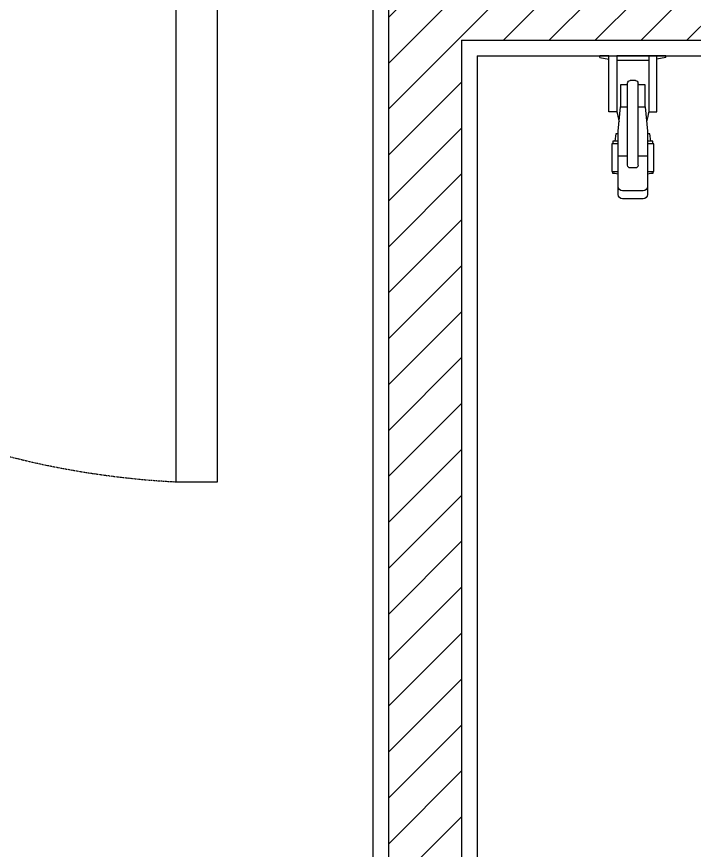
# Model space of a CAD drawing. Header units: inches. Extents: x 1721084 to 1854744, y 225101 to 488646.
# Drawn here: x 1831673 to 1832325, y 302862 to 303664 of the extents above; entities that cross this region are included whole.
import ezdxf

# ---------------------------------------------------------------- set-up
doc = ezdxf.new("R2010")
doc.units = ezdxf.units.IN
doc.header["$MEASUREMENT"] = 0
doc.linetypes.add('X-PL-T3$0$X-WC-ME_3_5$0$DASHEDX2', pattern=[1.5, 1, -0.5])
for name, color, linetype in [('X-PL-T3$0$A-XREF', 250, 'Continuous'), ('X-PL-T3$0$X-PL-T3$0$A-XREF', 250, 'Continuous'), ('X-PL-T3$0$X-WC-ME_3_5$0$A-FLOR-DOOR', 32, 'Continuous'), ('X-PL-T3$0$X-WC-ME_3_5$0$A-FLOR-PATT', 250, 'Continuous'), ('X-PL-T3$0$X-WC-ME_3_5$0$A-FLOR-WALL', 7, 'Continuous'), ('X-PL-T3$0$X-WC-ME_3_5$0$A-FLOR-WALL-FNSH', 16, 'Continuous'), ('X-PL-T3$0$X-WC-ME_3_5$0$A-FURN-EQPM-LOOSE', 49, 'Continuous')]:
    doc.layers.add(name, color=color, linetype=linetype)

# ---------------------------------------------------------------- blocks, each defined once
blk = doc.blocks.new('*U377')
blk.add_lwpolyline([(-810, 0), (-770, 0), (-770, 810.0000033719261), (-810, 810.0000033719261)], close=True)
at = {"color": 8, "linetype": 'X-PL-T3$0$X-WC-ME_3_5$0$DASHEDX2'}
blk.add_arc((-811.793547901827, -0.7172682957170764), 811.7938132494513, 0.0463257464177674, 87.04893910823775, dxfattribs=at)
blk = doc.blocks.new('X-PL-T3$0$X-WC-ME_3_5$0$A$C24E1479B')
for p, q in [((29.40005874793587, 113.8050645803978), (34.40005874793587, 113.8050645803978)), ((31.90005874793587, 113.8050645803978), (31.90005874793587, 113.8050645803978)), ((26.90005874793587, 32.13657324521046), (26.90005874793587, 111.3050645803978)), ((36.90005874793587, 32.13657324521046), (36.90005874793587, 111.3050645803978)), ((17.90005874793587, 41.00001060727118), (26.90005874793587, 41.00001060727118)), ((36.90005874793587, 41.00001060727118), (45.90005874793586, 41.00001060727118)), ((29.40005874793587, 29.63657324521046), (34.40005874793587, 29.63657324521046)), ((21.90005874793587, 7.730815369057432), (41.90005874793587, 7.730815369057432))]:
    blk.add_line(p, q)
for points in [[(5.87479362366e-05, 135.8249653933126), (5.87479362366e-05, 137.5340600504933)], [(5.87479362366e-05, 137.5340600504933), (8.900058747935873, 137.5340600504933)], [(16.56853309706366, 137.5340600504933), (47.23158439880807, 137.5340600504933)], [(54.90005874793586, 137.5340600504933), (63.80005874793549, 137.5340600504933)], [(63.80005874793549, 135.8249653933126), (63.80005874793549, 137.5340600504933)], [(5.87479362366e-05, 135.8249653933126), (8.900058747935873, 134.398998542485)], [(16.56853309706366, 132.9249653933129), (47.23158439880807, 132.9249653933129)], [(18.90005874793587, 132.9249653933129), (19.40005874793587, 132.9249653933129)], [(63.80005874793549, 135.8249653933126), (54.90005874793586, 134.398998542485)], [(19.90005874793587, 88.53406005049325), (19.90005874793587, 109.5340600504933), (26.95348765226027, 109.5340600504933)], [(36.84662984361239, 109.5340600504933), (43.90005874793586, 109.5340600504933), (43.90005874793586, 88.53406005049325)], [(14.45561430349062, 55.47373767278623), (15.56672541460193, 62.43949070502821), (17.90005874793587, 62.43949070502821)], [(45.90005874793586, 62.43949070502821), (48.2333920812689, 62.43949070502821), (49.34450319237932, 55.47373767278623)], [(17.90005874793587, 26.24952190619842), (11.67783652571324, 26.24952190619842), (11.67783652571324, 52.67566955689108), (17.90005874793587, 52.67566955689108)], [(12.78894763682456, 52.67566955689108), (12.78894763682456, 55.47373767278623), (17.90005874793587, 55.47373767278623)], [(45.90005874793586, 55.47373767278623), (51.01116985904719, 55.47373767278623), (51.01116985904719, 52.67566955689108)], [(45.90005874793586, 52.67566955689108), (52.1222809701576, 52.67566955689108), (52.1222809701576, 26.24952190619842), (45.90005874793586, 26.24952190619842)], [(12.78894763682456, 26.24952190619842), (12.78894763682456, 24.1755044086749), (14.45561430349062, 24.1755044086749)], [(14.45561430349062, 24.1755044086749), (17.90005874793587, 23.59627666383858)], [(45.90005874793586, 23.59627666383858), (49.34450319237932, 24.1755044086749)], [(49.34450319237932, 24.1755044086749), (51.01116985904719, 24.1755044086749), (51.01116985904719, 26.24952190619842)]]:
    blk.add_lwpolyline(points)
for points in [[(16.56853309706366, 137.5340600504933), (16.56853309706366, 83.53406005049327), (8.900058747935873, 83.53406005049327), (8.900058747935873, 137.5340600504933)], [(47.23158439880807, 137.5340600504933), (47.23158439880807, 83.53406005049327), (54.90005874793586, 83.53406005049327), (54.90005874793586, 137.5340600504933)]]:
    blk.add_lwpolyline(points, close=True)
for points in [[(26.90005874793587, 88.53406005049325), (19.90005874793587, 88.53406005049325), (17.90005874793587, 64.91988514865807), (17.90005874793587, 44.00001060727118), (17.90005874793587, 11.00001060727118), (17.90005874793587, 4.000010607271179, 0.4142135623730951), (21.90005874793587, 1.06072711787e-05), (41.90005874793587, 1.06072711787e-05, 0.4142135623730951), (45.90005874793586, 4.000010607271179), (45.90005874793586, 11.00001060727118), (45.90005874793586, 44.00001060727118), (45.90005874793586, 64.91988514865807), (43.90005874793586, 88.53406005049325), (36.90005874793587, 88.53406005049325)], [(16.56853309706366, 83.53406005049327, 0.0197048634230333), (18.70834853610555, 74.46343336326116, 0.7991790663245057)], [(47.23158439880807, 83.53406005049327, -0.0197048634230333), (45.09176895976618, 74.46343336326116, -0.7991790663245057)]]:
    blk.add_lwpolyline(points, format="xyb")
for centre, radius, start, end in [((29.40005874793587, 111.3050645803978), 2.5, 90, 180), ((34.40005874793679, 111.3050645803978), 2.5, 0, 90), ((29.40005874793587, 32.13657324521046), 2.5, 180, 270), ((34.40005874793587, 32.13657324521046), 2.5, 270, 0), ((21.90005874793587, 11.73081536905738), 3.999999999999948, 180, 270), ((41.90005874793587, 11.73081536905738), 3.999999999999948, 270, 0)]:
    blk.add_arc(centre, radius, start, end)
blk = doc.blocks.new('X-PL-T3$0$X-WC-ME_3_5')
at = {"layer": 'X-PL-T3$0$X-WC-ME_3_5$0$A-FLOR-PATT'}
h = blk.add_hatch(dxfattribs=at)
h.set_pattern_fill('ANSI31', color=250, scale=250)
h.set_pattern_definition([(45, (0, 0), (-22.09708691207961, 22.09708691207961), [])])
h.paths.add_polyline_path([(13685.00000000015, 2485.000000000026), (13585.0000000003, 2485.000000000026), (13585.0000000003, 2415.000000000026), (13685.00000000015, 2415.000000000026)])
h.paths.add_polyline_path([(15675.00000000016, 2485.000000000011), (14625.00000000015, 2485.000000000011), (14625.00000000015, 2415.000000000026), (15415.0000000002, 2415.000000000026), (15415.0000000002, 1184.965802980234), (14815.00000000021, 1184.965802980234), (14815.00000000028, -714.9999999998987), (14885.00000000021, -714.999999999898), (14885.00000000021, 1114.965802980234), (15485.00000000021, 1114.965802980234), (15485.00000000021, 2415.000000000011), (15675.00000000016, 2415.000000000011)])
h.paths.add_polyline_path([(17779.00000000013, 2085.000000000016), (16785.00000000013, 2085.000000000025), (16785.00000000016, 2885.000000000011), (16715.00000000016, 2885.000000000011), (16715.00000000016, 2485.000000000011), (16615.00000000016, 2485.000000000011), (16615.00000000016, 2415.000000000011), (16715.00000000015, 2415.000000000011), (16715.0000000001, 615.0000000000233), (16785.00000000016, 615.0000000000127), (16785.00000000015, 2015.000000000025), (17709.00000000015, 2015.000000000016), (17709.00000000016, 615.0000000000159), (19915.00000000009, 615.0000000000252), (19915.00000000013, 685.0000000000252), (17779.00000000015, 685.0000000000159)])
h.paths.add_polyline_path([(20684.99999918886, 2085.000001873549), (20515.00000000014, 2085.000001873549), (20515.00000000014, 685.0000000000252), (20684.99999918885, 685.0000000000258)])
at = {"layer": 'X-PL-T3$0$X-WC-ME_3_5$0$A-FLOR-WALL'}
blk.add_line((16785.00000000015, 2015.000000000025), (17709.00000000015, 2015.000000000025), dxfattribs=at)
blk.add_lwpolyline([(16785.00000000015, 2015.000000000025), (16785.00000000016, 615.000000000013), (16715.0000000001, 615.0000000000233), (16715.00000000015, 2415.000000000011), (16615.00000000016, 2415.000000000011), (16615.00000000016, 2485.000000000011)], dxfattribs=at)
at = {"layer": 'X-PL-T3$0$X-WC-ME_3_5$0$A-FLOR-WALL-FNSH', "ltscale": 200}
blk.add_line((16800.00000000015, 2000.000000000026), (17694.00000000015, 2000.000000000026), dxfattribs=at)
blk.add_lwpolyline([(16800.00000000015, 2000.000000000026), (16800.00000000015, 600.0000000000109), (16700.0000000001, 600.0000000000254), (16700.00000000015, 2400.000000000011), (16600.00000000016, 2400.000000000011), (16600.00000000016, 2500.000000000011), (16700.00000000016, 2500.000000000011), (16700.00000000016, 2900.000000000011), (16800.00000000016, 2900.000000000011), (16800.00000000013, 2100.000000000026), (17794.00000000013, 2100.000000000026), (17794.00000000015, 700.0000000000254)], dxfattribs=at)
at = {"layer": 'X-PL-T3$0$X-WC-ME_3_5$0$A-FLOR-DOOR', "rotation": 180}
blk.add_blockref('*U377', (15740.00000000016, 2399.999999408621), dxfattribs=at)
at = {"layer": 'X-PL-T3$0$X-WC-ME_3_5$0$A-FURN-EQPM-LOOSE', "xscale": -1}
blk.add_blockref('X-PL-T3$0$X-WC-ME_3_5$0$A$C24E1479B', (16981.90006186857, 1862.465939949532), dxfattribs=at)
blk = doc.blocks.new('X-PL-T3$0$X-PL-T3')
at = {"layer": 'X-PL-T3$0$X-PL-T3$0$A-XREF'}
blk.add_blockref('X-PL-T3$0$X-WC-ME_3_5', (0, 0), dxfattribs=at)
blk = doc.blocks.new('X-PL-T3')
at = {"layer": 'X-PL-T3$0$A-XREF'}
blk.add_blockref('X-PL-T3$0$X-PL-T3', (0, 0), dxfattribs=at)

msp = doc.modelspace()

# ---------------------------------------------------------------- block references
msp.add_blockref('X-PL-T3', (1815315.774858277, 301626.4076721269))

doc.saveas('drawing.dxf')
